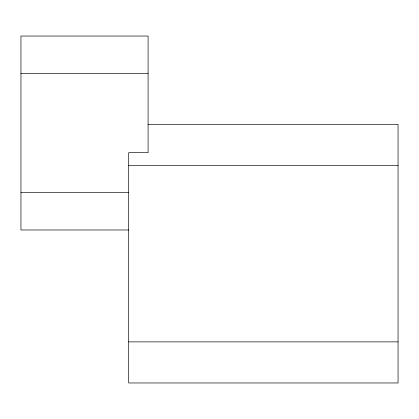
<?xml version="1.0" encoding="UTF-8"?>
<svg xmlns="http://www.w3.org/2000/svg" width="419" height="419" viewBox="0 0 419 419"><rect width="100%" height="100%" fill="white"/><g stroke="black" fill="none" stroke-linecap="round" stroke-linejoin="round"><path stroke-width="0.63" d="M20.95 73.587L148.085 73.587M148.085 124.385L398.05 124.385L398.05 382.966L128.691 382.966L128.691 152.657L148.085 152.657L148.085 36.034L20.95 36.034L20.95 229.973L128.691 229.973M128.691 165.474L398.05 165.474M20.95 192.415L128.691 192.415M128.691 341.878L398.05 341.878"/></g></svg>
